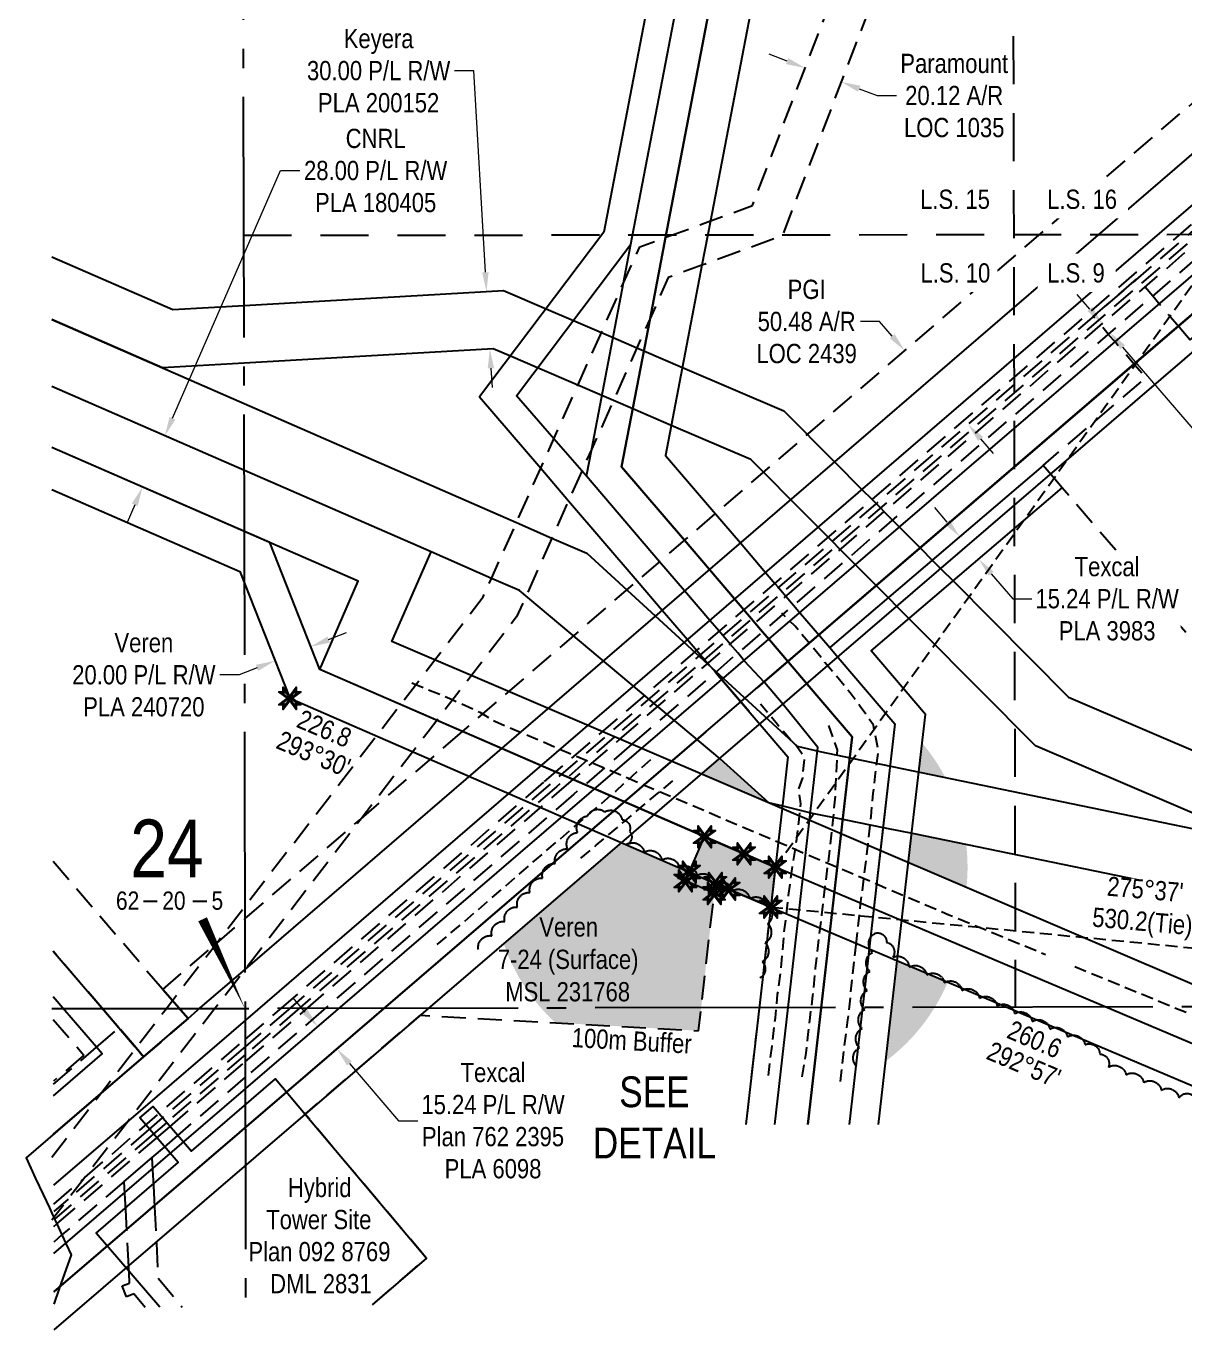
# Model space of a CAD drawing. Extents: x 508514 to 510883, y 6025384 to 6027561.
# Drawn here: x 508728 to 509330, y 6025384 to 6026062 of the extents above; entities that cross this region are included whole.
import ezdxf
from ezdxf.enums import TextEntityAlignment as Align

# ---------------------------------------------------------------- set-up
doc = ezdxf.new("R2010")
doc.units = 0
doc.header["$LTSCALE"] = 5
doc.header["$PDSIZE"] = 0.5
for name, pattern in [('0', [1, 1, 0]), ('foc-ACCESSROAD', [3.75, 2.5, -1.25]), ('foc-FLOWLINE', [3.75, 2.5, -1.25]), ('foc-LSD', [8, 5, -3]), ('foc-QUARTERLINE', [33, 25, -3, 2, -3]), ('foc-TIELINE', [1.875, 1.25, -0.625]), ('UG_PIPE', [1.875, 1.25, -0.625])]:
    doc.linetypes.add(name, pattern=pattern)
doc.layers.get('Defpoints').update_dxf_attribs({"color": 9})
for name, color, linetype in [('10', 1, 'Continuous'), ('9', 3, 'Continuous'), ('AS-PIPE-UG', 44, 'UG_PIPE'), ('C-RW', 13, 'Continuous'), ('C-WS', 13, 'foc-ACCESSROAD'), ('DETAIL-T', 7, 'Continuous'), ('F-AR', 190, 'foc-ACCESSROAD'), ('F-EZE', 190, 'foc-FLOWLINE'), ('F-RW', 190, 'Continuous'), ('F-WS', 190, 'foc-ACCESSROAD'), ('L-BD', 7, 'Continuous'), ('L-MON', 1, 'Continuous'), ('L-SECLBL', 7, 'Continuous'), ('L-SECQ', 8, 'foc-QUARTERLINE'), ('L-SECTION-LSD', 7, 'foc-LSD'), ('L-TIE', 7, 'foc-TIELINE'), ('P-BUFFER-H 30m', 51, 'Continuous'), ('P-BUFFER-T', 40, 'Continuous'), ('P-PROPOSED', 10, 'Continuous'), ('P-PROPOSED-H', 21, 'Continuous'), ('T-BUSH', 110, '0')]:
    doc.layers.add(name, color=color, linetype=linetype)
for name, color, linetype, lineweight in [('C-AR-T', 13, 'Continuous', 9), ('C-WS-T', 13, 'Continuous', 9), ('F-AR-T', 190, 'Continuous', 9), ('F-EZE-T', 190, 'Continuous', 9), ('F-RW-T', 190, 'Continuous', 9), ('F-WS-T', 190, 'Continuous', 9)]:
    doc.layers.add(name, color=color, linetype=linetype, lineweight=lineweight)
doc.styles.add('100L', font='ARIALN.TTF', dxfattribs={"height": 11})
doc.styles.add('80CG', font='ARIALN.TTF', dxfattribs={"height": 10})
doc.styles.add('80L', font='ARIALN.TTF', dxfattribs={"height": 10})
doc.styles.add('SIMPLEX', font='ARIALN.TTF')
doc.dimstyles.new('Compass 5 000', dxfattribs={"dimscale": 5, "dimtxt": 9, "dimasz": 2, "dimexe": 0.2, "dimexo": 0.0625, "dimgap": 0.5, "dimtad": 0, "dimtih": 1, "dimtoh": 1, "dimzin": 0, "dimdsep": 46, "dimtxsty": '80CG', "dimcen": 0.1, "dimse1": 1, "dimse2": 1, "dimclrd": 256, "dimclrt": 256, "dimaunit": 1, "dimadec": 4, "dimazin": 0, "dimtfac": 0.06, "dimtofl": 0, "dimtmove": 0, "dimatfit": 1, "dimfxl": 0.2, "dimtolj": 1, "dimtzin": 0, "dimlwd": -1, "dimarcsym": 0})

# ---------------------------------------------------------------- blocks, each defined once
blk = doc.blocks.new('L-SECLBL')
at = {"layer": '9', "color": 7}
for p, q in [((-5.08, -27.83), (-12.29, -27.83)), ((20.7, -27.83), (13.5, -27.83))]:
    blk.add_line(p, q, dxfattribs=at)
at = {"layer": '10', "color": 2, "style": 'SIMPLEX'}
blk.add_attdef('SEC', text='', height=30, dxfattribs=at).set_placement((0, 0), align=Align.MIDDLE)
at = {"layer": '10', "color": 5, "style": '80L'}
blk.add_attdef('TWP', text='', height=9.5, dxfattribs=at).set_placement((-14.43, -27.37), align=Align.MIDDLE_RIGHT)
blk.add_attdef('RGE', text='', height=9.5, dxfattribs=at).set_placement((3.62, -27.37), align=Align.MIDDLE_CENTER)
blk.add_attdef('MER', text='', height=9.5, dxfattribs=at).set_placement((23.17, -27.37), align=Align.MIDDLE_LEFT)
blk = doc.blocks.new('*D21')
at = {"layer": 'C-AR-T', "transparency": 16777216}
for p, q in [((508885.21, 6025743.09), (508894.51, 6025746.76)), ((508848, 6025728.44), (508838.69, 6025724.77)), ((508838.69, 6025724.77), (508828.69, 6025724.77))]:
    blk.add_line(p, q, dxfattribs=at)
for points in [[(508884.6, 6025744.64), (508885.82, 6025741.54), (508875.9, 6025739.43)], [(508847.39, 6025729.99), (508848.61, 6025726.89), (508857.3, 6025732.1)]]:
    blk.add_solid(points, dxfattribs=at)
at = {"layer": 'Defpoints', "color": 0, "transparency": 16777216}
for p in [(508869.84, 6025754.83), (508851.24, 6025747.5), (508875.9, 6025739.43)]:
    blk.add_point(p, dxfattribs=at)
at = {"layer": 'C-AR-T', "transparency": 16777216, "insert": (508789.15, 6025724.77), "char_height": 10, "attachment_point": 5, "style": '80CG'}
blk.add_mtext('\\A1;Veren\\P20.00 P/L R/W\\PPLA 240720', dxfattribs=at)
blk = doc.blocks.new('*D22')
at = {"layer": 'Defpoints', "color": 0, "transparency": 16777216}
for p in [(509147.64, 6026078.65), (509166.41, 6026071.46), (509151.66, 6026032.95)]:
    blk.add_point(p, dxfattribs=at)
at = {"layer": 'F-AR-T', "transparency": 16777216}
for p, q in [((509123.55, 6026043.71), (509114.21, 6026047.29)), ((509160.99, 6026029.37), (509170.33, 6026025.8)), ((509170.33, 6026025.8), (509180.33, 6026025.8))]:
    blk.add_line(p, q, dxfattribs=at)
for points in [[(509124.15, 6026045.27), (509122.95, 6026042.16), (509132.89, 6026040.14)], [(509161.59, 6026030.93), (509160.4, 6026027.82), (509151.66, 6026032.95)]]:
    blk.add_solid(points, dxfattribs=at)
at = {"layer": 'F-AR-T', "transparency": 16777216, "insert": (509210.38, 6026025.8), "char_height": 10, "attachment_point": 5, "style": '80CG'}
blk.add_mtext('\\A1;Paramount\\P20.12 A/R\\PLOC 1035', dxfattribs=at)
blk = doc.blocks.new('*D23')
at = {"layer": 'Defpoints', "color": 0, "transparency": 16777216}
for p in [(509410.02, 6026016.34), (508967.28, 6025643.31), (508971.25, 6025638.7)]:
    blk.add_point(p, dxfattribs=at)
at = {"layer": 'F-EZE-T', "transparency": 16777216}
for p, q in [((509399.53, 6026028.53), (509393, 6026036.11)), ((509416.54, 6026008.76), (509437.21, 6025984.74)), ((509437.21, 6025984.74), (509447.21, 6025984.74))]:
    blk.add_line(p, q, dxfattribs=at)
for points in [[(509400.79, 6026029.61), (509398.26, 6026027.44), (509406.05, 6026020.95)], [(509417.8, 6026009.85), (509415.28, 6026007.67), (509410.02, 6026016.34)]]:
    blk.add_solid(points, dxfattribs=at)
at = {"layer": 'F-EZE-T', "transparency": 16777216, "insert": (509500.07, 6025984.74), "char_height": 10, "attachment_point": 5, "style": '80CG'}
blk.add_mtext('\\A1;ATCO\\P6.10 Powerline R/W\\PEZE 2382', dxfattribs=at)
blk = doc.blocks.new('*D24')
at = {"layer": 'Defpoints', "color": 0, "transparency": 16777216}
for p in [(509291.4, 6025902.63), (508960.37, 6025625.75), (508964.34, 6025621.14)]:
    blk.add_point(p, dxfattribs=at)
at = {"layer": 'F-EZE-T', "transparency": 16777216}
for p, q in [((509280.9, 6025914.83), (509274.38, 6025922.41)), ((509297.92, 6025895.05), (509398.39, 6025778.32)), ((509398.39, 6025778.32), (509408.39, 6025778.32))]:
    blk.add_line(p, q, dxfattribs=at)
for points in [[(509282.16, 6025915.91), (509279.64, 6025913.74), (509287.42, 6025907.25)], [(509299.19, 6025896.14), (509296.66, 6025893.96), (509291.4, 6025902.63)]]:
    blk.add_solid(points, dxfattribs=at)
at = {"layer": 'F-EZE-T', "transparency": 16777216, "insert": (509461.25, 6025778.32), "char_height": 10, "attachment_point": 5, "style": '80CG', "bg_fill": 3, "box_fill_scale": 1.1, "bg_fill_color": 256, "bg_fill_true_color": 13158600, "bg_fill_transparency": 0}
blk.add_mtext('\\A1;ATCO\\P6.10 Powerline R/W\\PEZE 2527', dxfattribs=at)
blk = doc.blocks.new('*D26')
at = {"layer": 'Defpoints', "color": 0, "transparency": 16777216}
for p in [(508968.33, 6025618.19), (508978.25, 6025606.64), (508889.5, 6025530.43)]:
    blk.add_point(p, dxfattribs=at)
at = {"layer": 'F-RW-T', "transparency": 16777216}
for p, q in [((508873.07, 6025549.57), (508866.56, 6025557.16)), ((508896.02, 6025522.85), (508921.58, 6025493.08)), ((508921.58, 6025493.08), (508931.58, 6025493.08))]:
    blk.add_line(p, q, dxfattribs=at)
for points in [[(508874.34, 6025550.66), (508871.81, 6025548.48), (508879.59, 6025541.98)], [(508897.28, 6025523.93), (508894.75, 6025521.76), (508889.5, 6025530.43)]]:
    blk.add_solid(points, dxfattribs=at)
at = {"layer": 'F-RW-T', "transparency": 16777216, "insert": (508970.66, 6025493.08), "char_height": 10, "attachment_point": 5, "style": '80CG'}
blk.add_mtext('\\A1;Texcal\\P15.24 P/L R/W\\PPlan 762 2395\\PPLA 6098', dxfattribs=at)
blk = doc.blocks.new('*D27')
at = {"layer": 'Defpoints', "color": 0, "transparency": 16777216}
for p in [(508967.26, 6025923.98), (508861.77, 6025917.91), (508863.5, 6025887.99)]:
    blk.add_point(p, dxfattribs=at)
at = {"layer": 'F-RW-T', "transparency": 16777216}
for p, q in [((508960.66, 6026038.71), (508950.66, 6026038.71)), ((508966.68, 6025933.97), (508960.66, 6026038.71)), ((508969.55, 6025884.08), (508970.13, 6025874.1))]:
    blk.add_line(p, q, dxfattribs=at)
for points in [[(508968.35, 6025934.06), (508965.02, 6025933.87), (508967.26, 6025923.98)], [(508971.22, 6025884.18), (508967.89, 6025883.99), (508968.98, 6025894.06)]]:
    blk.add_solid(points, dxfattribs=at)
at = {"layer": 'F-RW-T', "transparency": 16777216, "insert": (508911.18, 6026038.71), "char_height": 10, "attachment_point": 5, "style": '80CG'}
blk.add_mtext('\\A1;Keyera\\P30.00 P/L R/W\\PPLA 200152', dxfattribs=at)
blk = doc.blocks.new('*D28')
at = {"layer": 'Defpoints', "color": 0, "transparency": 16777216}
for p in [(509428.41, 6026050.09), (509388.43, 6026042.23), (509401.56, 6026026.98)]:
    blk.add_point(p, dxfattribs=at)
at = {"layer": 'F-RW-T', "transparency": 16777216}
for p, q in [((509393.34, 6026090.85), (509383.34, 6026090.85)), ((509408.77, 6026072.92), (509393.34, 6026090.85)), ((509434.94, 6026042.52), (509441.46, 6026034.94))]:
    blk.add_line(p, q, dxfattribs=at)
for points in [[(509410.03, 6026074.01), (509407.5, 6026071.83), (509415.29, 6026065.34)], [(509436.2, 6026043.6), (509433.67, 6026041.43), (509428.41, 6026050.09)]]:
    blk.add_solid(points, dxfattribs=at)
at = {"layer": 'F-RW-T', "transparency": 16777216, "insert": (509337.43, 6026090.85), "char_height": 10, "attachment_point": 5, "style": '80CG'}
blk.add_mtext('\\A1;Telus\\P20.12 Cable R/W\\PDLO 3568', dxfattribs=at)
blk = doc.blocks.new('*D33')
at = {"layer": 'Defpoints', "color": 0, "transparency": 16777216}
for p in [(509250.37, 6025828.24), (509260.26, 6025816.66), (509223.12, 6025784.97)]:
    blk.add_point(p, dxfattribs=at)
at = {"layer": 'F-RW-T', "transparency": 16777216}
for p, q in [((509206.74, 6025804.17), (509200.25, 6025811.77)), ((509229.62, 6025777.36), (509240.77, 6025764.29)), ((509240.77, 6025764.29), (509250.77, 6025764.29))]:
    blk.add_line(p, q, dxfattribs=at)
for points in [[(509208.01, 6025805.25), (509205.48, 6025803.08), (509213.24, 6025796.56)], [(509230.88, 6025778.45), (509228.35, 6025776.28), (509223.12, 6025784.97)]]:
    blk.add_solid(points, dxfattribs=at)
at = {"layer": 'F-RW-T', "transparency": 16777216, "insert": (509289.86, 6025764.29), "char_height": 10, "attachment_point": 5, "style": '80CG', "bg_fill": 3, "box_fill_scale": 1.1, "bg_fill_color": 256, "bg_fill_true_color": 13158600, "bg_fill_transparency": 0}
blk.add_mtext('\\A1;Texcal\\P15.24 P/L R/W\\PPLA 3983', dxfattribs=at)
blk = doc.blocks.new('*D34')
at = {"layer": 'Defpoints', "color": 0, "transparency": 16777216}
for p in [(509285.11, 6025979.66), (509318.03, 6025941.42), (509217.58, 6025854.97)]:
    blk.add_point(p, dxfattribs=at)
at = {"layer": 'F-WS-T', "transparency": 16777216}
for p, q in [((509171.62, 6025908.37), (509161.62, 6025908.37)), ((509178.14, 6025900.79), (509171.62, 6025908.37)), ((509224.1, 6025847.39), (509230.62, 6025839.81))]:
    blk.add_line(p, q, dxfattribs=at)
for points in [[(509179.4, 6025901.87), (509176.88, 6025899.7), (509184.66, 6025893.21)], [(509225.36, 6025848.47), (509222.84, 6025846.3), (509217.58, 6025854.97)]]:
    blk.add_solid(points, dxfattribs=at)
at = {"layer": 'F-WS-T', "transparency": 16777216, "insert": (509133.67, 6025908.37), "char_height": 10, "attachment_point": 5, "style": '80CG'}
blk.add_mtext('\\A1;PGI\\P50.48 A/R\\PLOC 2439', dxfattribs=at)
blk = doc.blocks.new('TEMP')
h = blk.add_hatch(color=255)
h.dxf.hatch_style = 1
h.paths.add_polyline_path([(0, 0.25), (-0.67, 1.15), (-0.67, 0.67), (-1.15, 0.67), (-0.25, 0), (-1.15, -0.67), (-0.67, -0.67), (-0.67, -1.15), (0, -0.25), (0.67, -1.15), (0.67, -0.67), (1.15, -0.67), (0.25, 0), (1.15, 0.67), (0.67, 0.67), (0.67, 1.15)])
h.paths.add_polyline_path([(0.57, 0.85), (0.57, 0.57), (0.85, 0.57), (0.08, 0), (0.85, -0.57), (0.57, -0.57), (0.57, -0.85), (0, -0.08), (-0.57, -0.85), (-0.57, -0.57), (-0.85, -0.57), (-0.08, 0), (-0.85, 0.57), (-0.57, 0.57), (-0.57, 0.85), (0, 0.08)], flags=16)
h = blk.add_hatch(color=1)
h.dxf.hatch_style = 1
h.paths.add_polyline_path([(0, 0.08), (-0.57, 0.85), (-0.57, 0.57), (-0.85, 0.57), (-0.08, 0), (-0.85, -0.57), (-0.57, -0.57), (-0.57, -0.85), (0, -0.08), (0.57, -0.85), (0.57, -0.57), (0.85, -0.57), (0.08, 0), (0.85, 0.57), (0.57, 0.57), (0.57, 0.85)])
at = {"color": 1}
for p, q in [((-0.08, 0), (0.08, 0)), ((0, 0.08), (0, -0.08))]:
    blk.add_line(p, q, dxfattribs=at)
at = {"color": 255, "flags": 128}
blk.add_lwpolyline([(-0.25, 0), (-1.15, 0.67), (-0.67, 0.67), (-0.67, 1.15), (0, 0.25), (0.67, 1.15), (0.67, 0.67), (1.15, 0.67), (0.25, 0), (1.15, -0.67), (0.67, -0.67), (0.67, -1.15), (0, -0.25), (-0.67, -1.15), (-0.67, -0.67), (-1.15, -0.67)], close=True, dxfattribs=at)
at = {"color": 1, "flags": 128}
blk.add_lwpolyline([(-0.08, 0), (-0.85, 0.57), (-0.57, 0.57), (-0.57, 0.85), (0, 0.08), (0.57, 0.85), (0.57, 0.57), (0.85, 0.57), (0.08, 0), (0.85, -0.57), (0.57, -0.57), (0.57, -0.85), (0, -0.08), (-0.57, -0.85), (-0.57, -0.57), (-0.85, -0.57)], close=True, dxfattribs=at)

msp = doc.modelspace()

# ---------------------------------------------------------------- hatches: boundary and pattern name
at = {"layer": 'P-BUFFER-H 30m'}
h = msp.add_hatch(color=256, dxfattribs=at)
h.dxf.hatch_style = 1
edge = h.paths.add_edge_path()
edge.add_arc((509117.364, 6025624.833), 99.947, 27.792478, 40.212185)
edge.add_line((509193.689, 6025689.36), (509191.967, 6025674.286))
edge.add_line((509191.967, 6025674.286), (509205.781, 6025671.435))
h = msp.add_hatch(color=256, dxfattribs=at)
h.dxf.hatch_style = 1
h.paths.add_polyline_path([(509086.643, 6025679.966), (509078.901, 6025673.317), (509114.06, 6025658.264), (509088.323, 6025681.408)])
h = msp.add_hatch(color=256, dxfattribs=at)
h.dxf.hatch_style = 1
edge = h.paths.add_edge_path()
edge.add_line((509216.618, 6025636.578), (509188.323, 6025642.394))
edge.add_line((509188.323, 6025642.394), (509186.589, 6025627.212))
edge.add_line((509186.589, 6025627.212), (509216.754, 6025614.297))
edge.add_arc((509117.364, 6025624.833), 99.947, 353.9489, 366.748475)
h = msp.add_hatch(color=256, dxfattribs=at)
h.dxf.hatch_style = 1
edge = h.paths.add_edge_path()
edge.add_arc((509070.643, 6025617.697), 99.947, 199.036895, 227.503024)
edge.add_line((509003.124, 6025544.005), (509077.476, 6025539.851))
edge.add_line((509077.476, 6025539.851), (509085.634, 6025611.256))
edge.add_line((509085.634, 6025611.256), (509070.643, 6025617.697))
edge.add_line((509070.643, 6025617.697), (509072.644, 6025622.299))
edge.add_line((509072.644, 6025622.299), (509037.357, 6025637.644))
edge.add_line((509037.357, 6025637.644), (508976.163, 6025585.097))
h = msp.add_hatch(color=256, dxfattribs=at)
h.dxf.hatch_style = 1
edge = h.paths.add_edge_path()
edge.add_line((509174.8, 6025524.036), (509180.769, 6025576.274))
edge.add_line((509180.769, 6025576.274), (509207.035, 6025565.151))
edge.add_arc((509114.997, 6025604.117), 99.947, 306.75144, 337.053543, ccw=False)
at = {"layer": 'P-PROPOSED-H'}
h = msp.add_hatch(color=256, dxfattribs=at)
h.dxf.hatch_style = 1
h.paths.add_polyline_path([(509117.364, 6025624.833), (509114.997, 6025604.117), (509093.346, 6025613.296), (509086.221, 6025616.395), (509085.634, 6025611.256), (509070.643, 6025617.697), (509080.613, 6025640.623)])

# ---------------------------------------------------------------- linework, layer by layer
at = {"layer": 'AS-PIPE-UG', "flags": 128}
for points in [[(509159.398, 6025584.628), (509160.273, 6025592.091), (509161.753, 6025605.613), (509164.476, 6025627.006), (509165.903, 6025639.973), (509167.139, 6025651.191), (509168.314, 6025663.095), (509169.527, 6025673.659), (509170.178, 6025679.052), (509171.068, 6025685.333), (509168.362, 6025698.566), (509161.553, 6025708.39), (509156.289, 6025715.399), (509143.185, 6025731.272), (509137.867, 6025737.791), (509133.436, 6025743.195), (509127.671, 6025750.067), (509120.732, 6025756.838)], [(508928.52, 6025720.717), (508930.609, 6025719.757), (508939.356, 6025716.126), (508949.445, 6025711.988), (508963.731, 6025705.395), (508971.554, 6025700.658), (508996.321, 6025690.111), (509207.574, 6025600.15), (509257.83, 6025579.485)], [(509113.789, 6025516.644), (509115.715, 6025531.86), (509117.459, 6025546.575), (509118.611, 6025558.821), (509120.394, 6025571.964), (509122.07, 6025591.257), (509124.286, 6025610.081), (509126.612, 6025626.853), (509128.55, 6025639.38), (509129.668, 6025648.037), (509130.594, 6025657.719), (509129.619, 6025665.424), (509131.618, 6025671.241), (509132.589, 6025681.781), (509128.163, 6025688.042), (509124.176, 6025692.296), (509119.131, 6025698.313), (509109.626, 6025709.607)], [(509131.401, 6025515.874), (509133.35, 6025528.158), (509134.504, 6025538.058), (509135.523, 6025546.723), (509136.944, 6025558.081), (509138.295, 6025572.22), (509139.213, 6025579.282), (509140.286, 6025589.041), (509141.518, 6025599.849), (509143.131, 6025613.455), (509144.003, 6025619.76), (509146.06, 6025635.846), (509146.864, 6025644.263), (509147.821, 6025652.715), (509148.595, 6025661.784), (509149.514, 6025680.582), (509149.699, 6025685.822), (509145.025, 6025698.733)], [(508941.698, 6025584.585), (508969.319, 6025608.345), (508993.228, 6025628.961), (509013.899, 6025646.733), (509034.432, 6025664.408), (509054.074, 6025682.172)], [(509016.381, 6025629.512), (509024.305, 6025636.274), (509038.972, 6025648.611), (509047.644, 6025656.043), (509065.985, 6025671.305)], [(509151.224, 6025513.489), (509153.202, 6025530.604), (509155.158, 6025545.581), (509159.398, 6025584.628)], [(509273.098, 6025573.206), (509332.531, 6025548.767)]]:
    msp.add_lwpolyline(points, dxfattribs=at)
at = {"layer": 'C-RW', "flags": 128}
for points in [[(509094.463, 6025634.608), (508880.546, 6025727.635), (508854.608, 6025793.493), (508741.367, 6025842.865)], [(508741.367, 6025821.059), (508839.039, 6025778.474), (508864.982, 6025712.606), (509093.346, 6025613.296), (509355.264, 6025502.378), (509420.689, 6025528.56), (509702.715, 6025407.747), (509739.465, 6025422.454), (509741.457, 6025421.601)], [(509741.189, 6025443.462), (509739.725, 6025444.089), (509702.975, 6025429.382), (509420.949, 6025550.195), (509355.48, 6025523.995), (509112.443, 6025626.917)]]:
    msp.add_lwpolyline(points, dxfattribs=at)
at = {"layer": 'C-WS', "flags": 128}
msp.add_lwpolyline([(508907.914, 6025397.465), (508936.011, 6025421.611), (508872.972, 6025496.488), (508932.879, 6025547.93), (509077.476, 6025539.851), (509086.221, 6025616.395), (509093.346, 6025613.296), (509114.997, 6025604.117), (509107.463, 6025538.176), (509102.09, 6025491.146)], dxfattribs=at)
at = {"layer": 'F-AR', "flags": 128}
for points in [[(509465.144, 6026409.523), (509429.414, 6026386.177), (509383.084, 6026355.907), (509369.425, 6026346.989), (509271.404, 6026345.616), (509120.988, 6025952.876), (509079.267, 6025937.644), (509061.76, 6025931.254), (509052.272, 6025909.996), (509021.969, 6025842.249), (509016.829, 6025830.752), (509009.905, 6025815.265), (509001.232, 6025795.866), (508988.282, 6025766.9), (508982.935, 6025754.941), (508959.45, 6025724.458), (508936.908, 6025695.201), (508902.083, 6025650.002), (508841.927, 6025571.897), (508825.533, 6025550.648), (508781.09, 6025492.964), (508758.422, 6025463.543), (508749.834, 6025452.398), (508742.378, 6025442.719), (508741.367, 6025441.407)], [(508741.367, 6025474.139), (508766.836, 6025507.229), (508785.089, 6025530.922), (508800.224, 6025550.577), (508804.062, 6025555.564), (508827.047, 6025585.414), (508841.863, 6025604.658), (508917.859, 6025703.358), (508940.389, 6025732.619), (508965.564, 6025765.317), (508969.862, 6025774.929), (508982.819, 6025803.91), (508995.44, 6025832.14), (509002.288, 6025847.46), (509038.514, 6025928.495), (509046.886, 6025947.216), (509060.355, 6025952.123), (509083.68, 6025960.648), (509105.494, 6025968.611), (509253.692, 6026355.551), (509257.508, 6026365.521), (509363.345, 6026366.999), (509392.536, 6026386.076), (509428.404, 6026409.523)]]:
    msp.add_lwpolyline(points, dxfattribs=at)
at = {"layer": 'F-AR'}
for points in [[(508742.149, 6025512.019), (508764.554, 6025531.259), (508776.21, 6025541.267), (508785.089, 6025530.922), (508789.032, 6025526.332), (508812.107, 6025546.193), (508808.325, 6025550.6), (508804.062, 6025555.564), (508799.093, 6025561.353), (508827.047, 6025585.414), (508841.875, 6025598.178), (508902.074, 6025649.988), (508948.724, 6025690.14), (509394.276, 6026073.612), (509418.514, 6026093.752), (509445.197, 6026114.301), (509472.624, 6026133.846), (509529.557, 6026169.817), (509641.786, 6026234.705), (509671.893, 6026252.111), (509730.857, 6026286.202)], [(509731.564, 6026228.499), (509672.015, 6026194.167), (509641.909, 6026176.809), (509554.226, 6026125.819), (509527.172, 6026109.385), (509500.743, 6026091.965), (509474.976, 6026073.581), (509426.479, 6026034.757), (509000.367, 6025668.027), (508864.103, 6025550.752), (508842.004, 6025531.733), (508798.748, 6025494.498), (508791.819, 6025488.535), (508749.83, 6025452.392), (508742.277, 6025445.891)]]:
    msp.add_lwpolyline(points, dxfattribs=at)
at = {"layer": 'F-EZE'}
for points in [[(508742.292, 6025438.055), (508743.906, 6025439.439), (508795.698, 6025484.019), (508802.627, 6025489.984), (508842.02, 6025523.892), (508873.255, 6025550.777), (509006.451, 6025665.417), (509036.642, 6025691.402), (509432.701, 6026032.297), (509456.935, 6026052.297), (509482.369, 6026071.732), (509508.513, 6026090.2), (509562.784, 6026124.136), (509641.923, 6026170.053), (509672.029, 6026187.522), (509731.643, 6026222.109)], [(509731.728, 6026215.116), (509672.044, 6026180.486), (509641.938, 6026163.017), (509565.828, 6026118.856), (509538.569, 6026102.514), (509511.941, 6026085.161), (509485.981, 6026066.823), (509436.402, 6026027.446), (509042.881, 6025688.731), (509012.69, 6025662.746), (508882.626, 6025550.801), (508842.035, 6025515.865), (508806.598, 6025485.362), (508799.672, 6025479.4), (508793.307, 6025473.92), (508778.943, 6025461.556), (508746.581, 6025433.703), (508742.308, 6025430.024)], [(508742.27, 6025449.64), (508758.422, 6025463.543), (508841.997, 6025535.481), (508859.726, 6025550.741), (508997.449, 6025669.274), (509427.357, 6026039.293), (509451.007, 6026058.824), (509476.22, 6026078.131)], [(509479.832, 6026073.238), (509454.794, 6026054.066), (509430.958, 6026034.383), (509033.864, 6025692.594), (509003.674, 6025666.608), (508869.077, 6025550.765), (508842.012, 6025527.471), (508800.856, 6025492.045), (508793.927, 6025486.08), (508742.713, 6025441.998), (508742.285, 6025441.629)], [(508789.799, 6025396.017), (508783.914, 6025403.124), (508780.103, 6025401.636), (508777.922, 6025407.224), (508781.733, 6025408.711), (508781.449, 6025414.103), (508781.293, 6025417.058), (508780.299, 6025435.953), (508779.721, 6025446.943), (508779.289, 6025455.155), (508778.944, 6025461.55), (508793.309, 6025473.915), (508793.656, 6025467.495), (508794.088, 6025459.283), (508794.666, 6025448.294), (508795.66, 6025429.398), (508796.613, 6025411.3), (508809.073, 6025396.253)]]:
    msp.add_lwpolyline(points, dxfattribs=at)
at = {"layer": 'F-RW', "flags": 128}
for points in [[(509115.566, 6026409.523), (509110.918, 6026385.307), (509105.131, 6026355.149), (509028.303, 6025954.801), (508963.69, 6025869.182), (508995.44, 6025832.14), (509009.905, 6025815.265), (509045.648, 6025773.566), (509058.653, 6025758.395), (509071.744, 6025743.123), (509076.625, 6025737.426), (509078.484, 6025735.259), (509080.583, 6025732.809), (509082.347, 6025730.752), (509086.315, 6025726.124), (509087.672, 6025724.494)], [(509117.171, 6025491.146), (509135.753, 6025653.774), (509139.556, 6025687.067), (509121.469, 6025709.291), (509111.841, 6025720.753), (509101.431, 6025731.918), (509097.85, 6025736.143), (509093.887, 6025740.767), (509092.124, 6025742.815), (509090.029, 6025745.261), (509088.175, 6025747.439), (509083.318, 6025753.091), (509070.254, 6025768.379), (509057.245, 6025783.583), (509019.233, 6025827.989), (509016.829, 6025830.752), (509002.288, 6025847.46), (508982.867, 6025869.777), (509042.366, 6025948.577), (509120.368, 6026355.19), (509126.17, 6026385.347), (509130.808, 6026409.523)], [(509117.171, 6025491.146), (509135.753, 6025653.774), (509139.556, 6025687.067), (509121.469, 6025709.291), (509111.841, 6025720.753), (509101.431, 6025731.918), (509097.85, 6025736.143), (509093.887, 6025740.767), (509092.124, 6025742.815), (509090.029, 6025745.261), (509088.175, 6025747.439), (509083.318, 6025753.091), (509070.254, 6025768.379), (509057.245, 6025783.583), (509019.233, 6025827.989), (509021.969, 6025842.249), (509038.514, 6025928.495), (509042.366, 6025948.577), (509120.368, 6026355.19), (509126.17, 6026385.347), (509130.808, 6026409.523)], [(509148.106, 6026409.523), (509143.478, 6026385.395), (509137.658, 6026355.237), (509060.355, 6025952.123), (509052.272, 6025909.996), (509037.5, 6025832.924), (509070.146, 6025794.696), (509083.147, 6025779.477), (509096.232, 6025764.2), (509101.041, 6025758.507), (509102.897, 6025756.324), (509104.99, 6025753.883), (509106.751, 6025751.83), (509110.71, 6025747.196), (509114.303, 6025742.939), (509124.209, 6025731.34), (509133.889, 6025719.891), (509157.271, 6025692.515), (509152.625, 6025651.846), (509134.263, 6025491.146)], [(509080.929, 6025714.875), (509399.542, 6025988.467), (509451.147, 6026031.599), (509456.739, 6026036.193), (509462.371, 6026040.737), (509473.751, 6026049.681), (509479.499, 6026054.08), (509485.284, 6026058.428), (509491.106, 6026062.727), (509496.964, 6026066.976), (509502.859, 6026071.174), (509508.79, 6026075.321), (509514.757, 6026079.417), (509520.758, 6026083.462), (509526.794, 6026087.454), (509532.864, 6026091.396), (509538.967, 6026095.284), (509545.104, 6026099.12), (509551.274, 6026102.903), (509557.476, 6026106.633), (509563.71, 6026110.31), (509641.953, 6026155.714), (509672.06, 6026173.003), (509731.821, 6026207.577)], [(509544.713, 6026063.082), (509538.797, 6026059.184), (509532.914, 6026055.235), (509527.066, 6026051.234), (509521.254, 6026047.183), (509515.477, 6026043.082), (509509.735, 6026038.929), (509504.031, 6026034.727), (509498.363, 6026030.474), (509492.733, 6026026.174), (509487.14, 6026021.824), (509481.586, 6026017.425), (509476.07, 6026012.978), (509470.593, 6026008.483), (509419.848, 6025966.087), (509086.643, 6025679.966), (508872.972, 6025496.488), (508742.396, 6025384.363)], [(509516.664, 6026062.254), (509512.628, 6026059.428), (509510.887, 6026058.203), (509506.744, 6026055.25), (509505.143, 6026054.104), (509500.898, 6026051.022), (509499.436, 6026049.956), (509495.089, 6026046.744), (509493.763, 6026045.759), (509489.317, 6026042.414), (509488.127, 6026041.514), (509483.583, 6026038.035), (509482.527, 6026037.222), (509477.888, 6026033.605), (509476.964, 6026032.881), (509472.231, 6026029.126), (509471.438, 6026028.494), (509466.613, 6026024.597), (509465.95, 6026024.059), (509461.036, 6026020.021), (509460.5, 6026019.578), (509407.841, 6025975.527), (509107.964, 6025718.024)], [(509081.25, 6025695.085), (509318.693, 6025898.976), (509455.088, 6026015.05)], [(509103.812, 6025705.713), (509087.672, 6025724.494), (509109.55, 6025699.018), (509123.925, 6025682.249), (509120.865, 6025655.475), (509102.09, 6025491.146)], [(508742.319, 6025424.113), (508853.293, 6025519.406), (509080.929, 6025714.875)], [(509081.25, 6025695.085), (508863.211, 6025507.856), (508742.358, 6025404.081)], [(508742.358, 6025404.081), (508863.211, 6025507.856), (509081.25, 6025695.085)], [(508797.385, 6025396.11), (508764.275, 6025434.667), (508807.01, 6025471.365), (508787.141, 6025494.502), (508794.068, 6025500.45), (508813.937, 6025477.313), (508857.569, 6025514.783), (508872.972, 6025496.488)], [(508872.972, 6025496.488), (508936.011, 6025421.611), (508907.893, 6025397.465)]]:
    msp.add_lwpolyline(points, dxfattribs=at)
at = {"layer": 'F-RW'}
for points in [[(509134.263, 6025491.146), (509157.271, 6025692.515), (509133.889, 6025719.891), (509124.209, 6025731.34), (509114.303, 6025742.939), (509110.71, 6025747.196), (509106.751, 6025751.83), (509104.99, 6025753.883), (509102.89, 6025756.347), (509101.041, 6025758.507), (509096.231, 6025764.201), (509083.147, 6025779.477), (509070.132, 6025794.719), (509037.5, 6025832.924), (509052.274, 6025909.992), (509060.355, 6025952.121), (509137.658, 6026355.237), (509143.478, 6026385.395), (509148.106, 6026409.523)], [(509169.803, 6026409.523), (509165.185, 6026385.453), (509159.398, 6026355.295), (509083.68, 6025960.647), (509079.267, 6025937.643), (509060.312, 6025838.856), (509086.239, 6025808.498), (509099.214, 6025793.306), (509112.276, 6025778.009), (509117.148, 6025772.305), (509118.999, 6025770.138), (509121.096, 6025767.682), (509122.859, 6025765.621), (509126.817, 6025760.986), (509130.449, 6025756.734), (509140.336, 6025745.158), (509145.674, 6025738.91), (509150.067, 6025733.766), (509179.502, 6025699.3), (509173.804, 6025649.426), (509155.719, 6025491.146)], [(508742.199, 6025486.028), (508766.835, 6025507.231), (508789.03, 6025526.335), (508812.104, 6025546.197), (508817.246, 6025550.625), (508841.927, 6025571.897), (508969.176, 6025681.383), (509407.131, 6026058.32), (509431.059, 6026078.204), (509457.216, 6026098.346), (509484.104, 6026117.502), (509511.684, 6026135.644), (509539.921, 6026152.748), (509626.69, 6026203.207), (509641.834, 6026211.947), (509671.941, 6026229.322), (509731.135, 6026263.483)], [(509731.418, 6026240.422), (509671.99, 6026206.126), (509641.884, 6026188.751), (509636.744, 6026185.785), (509550.019, 6026135.353), (509522.421, 6026118.635), (509495.463, 6026100.902), (509469.183, 6026082.179), (509443.617, 6026062.492), (509420.365, 6026043.168), (508989.767, 6025672.566), (508848.178, 6025550.71), (508841.978, 6025545.375), (508781.09, 6025492.964), (508742.251, 6025459.532)], [(508741.367, 6025941.994), (508804.287, 6025914.604), (508841.258, 6025916.732), (508976.086, 6025924.491), (508998.25, 6025914.978), (509012.407, 6025908.9), (509026.962, 6025902.653), (509033.055, 6025900.037), (509045.44, 6025894.722), (509049.048, 6025893.173), (509069.084, 6025884.572), (509121.849, 6025861.925), (509148.183, 6025835.455), (509162.407, 6025821.158), (509167.716, 6025815.822), (509169.73, 6025813.797), (509172.016, 6025811.5), (509173.936, 6025809.571), (509178.246, 6025805.239), (509182.282, 6025801.182), (509193.048, 6025790.361), (509198.982, 6025784.397), (509203.644, 6025779.711), (509209.758, 6025773.565), (509269.833, 6025713.186), (509382.736, 6025664.907)], [(508741.367, 6025909.398), (508798.866, 6025884.275), (508841.357, 6025865.711), (508982.819, 6025803.91), (509001.232, 6025795.866), (509019.394, 6025787.933), (509088.38, 6025724.777)], [(509740.753, 6025478.968), (509673.464, 6025507.818), (509658.487, 6025514.239), (509643.294, 6025520.753), (509568.74, 6025552.667), (509370.937, 6025637.351), (509252.696, 6025687.922), (509104.691, 6025836.677), (509063.303, 6025854.442), (509043.272, 6025863.039), (509033.202, 6025867.362), (509027.275, 6025869.907), (509014.73, 6025875.291), (508993.811, 6025884.271), (508979.661, 6025890.345), (508970.757, 6025894.167), (508841.316, 6025886.718), (508798.866, 6025884.275), (508741.367, 6025909.398)], [(509088.38, 6025724.777), (509128.818, 6025687.756), (509140.444, 6025684.879), (509157.204, 6025681.45), (509178.14, 6025677.14), (509193.128, 6025674.046), (509370.937, 6025637.351), (509568.74, 6025552.667), (509643.294, 6025520.753), (509643.368, 6025485.943), (509488.144, 6025552.443), (509360.941, 6025606.896), (509189.626, 6025642.129), (509174.542, 6025645.194), (509153.304, 6025649.43), (509136.678, 6025652.751), (509122.114, 6025656.299), (509114.062, 6025658.262), (509088.675, 6025681.112), (508984.444, 6025768.573), (508969.862, 6025774.928), (508938.42, 6025788.633), (508841.425, 6025830.91), (508741.367, 6025874.567)], [(509741.182, 6025444.01), (509360.941, 6025606.896), (509341.273, 6025560.985), (508918.129, 6025742.15), (508938.42, 6025788.633), (508841.425, 6025830.91), (508741.367, 6025874.567)], [(509673.677, 6025406.853), (509673.603, 6025441.964), (509375.114, 6025569.83), (509355.48, 6025523.995), (509112.443, 6025626.917), (508880.546, 6025727.635), (508900.531, 6025773.471), (508741.367, 6025842.865)], [(509171.042, 6025491.146), (509188.929, 6025647.698), (509195.381, 6025704.167), (509167.157, 6025737.214), (509266.556, 6025822.031), (509260.823, 6025828.748), (509256.667, 6025833.619), (509145.674, 6025738.91), (509150.067, 6025733.766), (509179.502, 6025699.3), (509155.719, 6025491.146)], [(508742.015, 6025581.111), (508768.298, 6025550.488), (508776.21, 6025541.268), (508785.089, 6025530.923), (508789.031, 6025526.336), (508766.835, 6025507.231), (508727.921, 6025473.738), (508732.873, 6025463.107), (508736.748, 6025454.795), (508740.044, 6025447.724), (508741.293, 6025445.045), (508742.378, 6025442.718), (508742.713, 6025441.998), (508743.905, 6025439.441), (508746.581, 6025433.703), (508748.792, 6025428.961), (508751.357, 6025423.458), (508745.205, 6025405.811), (508742.371, 6025397.679)], [(508742.161, 6025506.069), (508767.475, 6025527.859), (508764.554, 6025531.259), (508748.087, 6025550.431), (508742.061, 6025557.445)]]:
    msp.add_lwpolyline(points, dxfattribs=at)
at = {"layer": 'F-RW-T'}
for p, q in [((508804.039, 6025858.127), (508860.191, 6025986.819)), ((508860.191, 6025986.819), (508870.186, 6025986.819)), ((508784.429, 6025813.187), (508780.432, 6025804.027))]:
    msp.add_line(p, q, dxfattribs=at)
for points in [[(508802.512, 6025858.793), (508805.566, 6025857.46), (508800.042, 6025848.966)], [(508782.902, 6025813.853), (508785.956, 6025812.521), (508788.426, 6025822.348)]]:
    msp.add_solid(points, dxfattribs=at)
at = {"layer": 'F-WS', "flags": 128}
msp.add_lwpolyline([(509327.368, 6025905.549), (509333.098, 6025898.837), (509349.311, 6025912.67), (509353.271, 6025908.03), (509428.37, 6025820.035), (509335.725, 6025740.984), (509266.556, 6025822.031), (509260.823, 6025828.748), (509256.667, 6025833.619), (509309.937, 6025879.074), (509304.256, 6025885.728), (509294.374, 6025897.308), (509290.488, 6025901.86), (509286.532, 6025906.497), (509284.768, 6025908.564), (509282.669, 6025911.017), (509305.745, 6025930.881), (509307.844, 6025928.426), (509309.611, 6025926.358), (509313.564, 6025921.723), (509317.485, 6025917.129), (509327.368, 6025905.549)], close=True, dxfattribs=at)
at = {"layer": 'F-WS'}
for points in [[(508741.924, 6025627.967), (508799.093, 6025561.353), (508804.062, 6025555.564), (508808.325, 6025550.6), (508812.105, 6025546.199), (508789.031, 6025526.336), (508785.089, 6025530.923), (508776.21, 6025541.268), (508768.298, 6025550.488), (508742.015, 6025581.111)], [(508742.084, 6025545.732), (508758.015, 6025527.188), (508742.146, 6025513.558)]]:
    msp.add_lwpolyline(points, dxfattribs=at)
at = {"layer": 'L-SECLBL', "flags": 128}
msp.add_lwpolyline([(508841.742, 6025551.287, 0, 4.997, 0), (508819.674, 6025597.743, 0, 0, 0)], format="xyseb", dxfattribs=at)
at = {"layer": 'L-SECQ'}
for p, q in [((508840.193, 6026355.098), (508841.742, 6025551.287)), ((509643.668, 6025552.93), (508841.742, 6025551.287)), ((508841.742, 6025551.287), (508741.367, 6025551.183)), ((508841.742, 6025551.287), (508842.04, 6025396.657))]:
    msp.add_line(p, q, dxfattribs=at)
at = {"layer": 'L-SECTION-LSD', "flags": 128}
for points in [[(509242.287, 6025551.703), (509240.667, 6026355.514)], [(508840.967, 6025953.192), (509641.987, 6025954.025)]]:
    msp.add_lwpolyline(points, dxfattribs=at)
at = {"layer": 'L-TIE'}
msp.add_line((509114.999, 6025604.127), (509643.668, 6025552.93), dxfattribs=at)
at = {"layer": 'P-PROPOSED', "flags": 128}
msp.add_lwpolyline([(509117.364, 6025624.833), (509114.997, 6025604.117), (509093.346, 6025613.296), (509086.221, 6025616.395), (509085.634, 6025611.256), (509070.643, 6025617.697), (509080.613, 6025640.623), (509117.364, 6025624.833)], dxfattribs=at)
at = {"layer": 'T-BUSH', "flags": 128}
for points in [[(508963.025, 6025582.04, -0.5205671), (508970.017, 6025589.175, -0.5205671), (508976.726, 6025596.571, -0.5205671), (508983.293, 6025604.098, -0.5205671), (508989.86, 6025611.625, -0.5205671), (508996.427, 6025619.153, -0.5205671), (509002.994, 6025626.68, -0.5205671), (509009.404, 6025634.322, -0.5205671), (509014.624, 6025642.839, -0.5205671), (509019.844, 6025651.357, -0.5205671), (509028.716, 6025653.56, -0.5205671), (509037.721, 6025649.494, -0.5205671), (509041.613, 6025643.448, -0.5205671), (509040.104, 6025636.607, -0.5205671), (509049.25, 6025632.59, -0.5205671), (509058.396, 6025628.572, -0.5205671), (509067.542, 6025624.555, -0.5205671), (509076.688, 6025620.537, -0.5205671), (509085.833, 6025616.519, -0.5205671), (509094.979, 6025612.502, -0.5205671), (509104.125, 6025608.484, -0.5205671), (509113.271, 6025604.467, -0.5205671), (509113.403, 6025595.457, -0.5205671), (509111.958, 6025585.573, -0.5205671), (509110.512, 6025575.688, -0.5205671), (509109.259, 6025567.118, -0.5205671)], [(509159.793, 6025521.177, -0.5205671), (509161.144, 6025531.074, -0.5205671), (509162.495, 6025540.972, -0.5205671), (509163.846, 6025550.869, -0.5205671), (509165.196, 6025560.767, -0.5205671), (509166.547, 6025570.664, -0.5205671), (509167.898, 6025580.562, -0.5205671), (509169.248, 6025590.46, -0.5205671), (509175.21, 6025585.828, -0.5205671), (509178.471, 6025578.073, -0.5205671), (509186.949, 6025572.866, -0.5205671), (509196.091, 6025568.84, -0.5205671), (509205.234, 6025564.815, -0.5205671), (509214.376, 6025560.789, -0.5205671), (509223.518, 6025556.764, -0.5205671), (509232.66, 6025552.738, -0.5205671), (509241.803, 6025548.712, -0.5205671), (509250.945, 6025544.687, -0.5205671), (509260.087, 6025540.661, -0.5205671), (509269.23, 6025536.636, -0.5205671), (509278.372, 6025532.61, -0.5205671), (509286.053, 6025527.706, -0.5205671), (509290.551, 6025520.905, -0.5205671), (509299.711, 6025516.92, -0.5205671), (509308.871, 6025512.934, -0.5205671), (509318.031, 6025508.949, -0.5205671), (509327.191, 6025504.963, -0.5205671), (509335.263, 6025505.354, -0.5205671), (509343.276, 6025505.41, -0.5205671), (509352.293, 6025501.111, -0.5205671), (509361.31, 6025496.811, -0.5205671), (509368.654, 6025497.824, -0.5205671), (509373.582, 6025506.513, -0.5205671), (509382.979, 6025505.452, -0.5205671), (509392.779, 6025503.513, -0.5205671), (509402.174, 6025500.221, -0.4281687), (509410.758, 6025498.172, -0.4281687)]]:
    msp.add_lwpolyline(points, format="xyb", dxfattribs=at)

# ---------------------------------------------------------------- block references
at = {"layer": 'L-MON'}
for p, xscale, yscale, zscale in [((508864.982, 6025712.606), 4.997330000000002, 4.997330000000002, 4.997330000000002), ((509085.634, 6025611.256), 5.000000000000001, 5.000000000000001, 5.000000000000001), ((509114.999, 6025604.127), 4.997330000000002, 4.997330000000002, 4.997330000000002)]:
    msp.add_blockref('TEMP', p, dxfattribs=dict(at, xscale=xscale, yscale=yscale, zscale=zscale))
at = {"layer": 'L-SECLBL', "xscale": 0.999466, "yscale": 0.999466, "zscale": 0.999466}
msp.add_blockref('L-SECLBL', (508801.168, 6025634.81), dxfattribs=at).add_auto_attribs({'SEC': '24', 'TWP': '62', 'RGE': '20', 'MER': '5'})

# ---------------------------------------------------------------- texts
at = {"layer": 'C-WS-T', "style": '80L'}
for s, p in [('Veren', (508994.723, 6025588.775)), ('7-24 (Surface)', (508973.13, 6025571.949)), ('MSL 231768', (508977, 6025555.123))]:
    msp.add_text(s, height=9.9893, dxfattribs=at).set_placement(p)
at = {"layer": 'F-RW-T', "insert": (508909.636, 6025986.819), "char_height": 9.99465, "attachment_point": 5, "style": '80CG'}
msp.add_mtext('\\A1;CNRL\\P28.00 P/L R/W\\PPLA 180405', dxfattribs=at)
at = {"layer": 'F-RW-T', "insert": (508842.994, 6025463.355), "char_height": 9.9893, "attachment_point": 1, "style": '80L'}
msp.add_mtext_dynamic_manual_height_columns('\\pi21.046;Hybrid\\P\\pi9.7659;Tower Site\\P\\pi0.50909;Plan 092 8769\\P\\pi11.81;DML 2831', width=73.43723, gutter_width=50, heights=[0], dxfattribs=at)
at = {"layer": 'L-BD', "style": '80L'}
for s, p in [('226.8', (508882.977, 6025696.897)), ("293°30'", (508877.423, 6025683.782)), ('260.6', (509252.183, 6025535.412)), ("292°57'", (509246.629, 6025522.298))]:
    msp.add_text(s, height=9.9947, rotation=337.0481, dxfattribs=at).set_placement(p, align=Align.MIDDLE)
at = {"layer": 'P-BUFFER-T', "insert": (509011.246, 6025541.397), "char_height": 9.98937, "attachment_point": 1, "rotation": 356.802234, "style": '80L'}
msp.add_mtext_dynamic_manual_height_columns('\\pi0.67993;100m Buffer', width=62.63165, gutter_width=49.974, heights=[0], dxfattribs=at)

# ---------------------------------------------------------------- dimensions: what is measured, and where the dimension line sits
at = {"layer": 'C-AR-T'}
dim = msp.add_linear_dim(base=(508875.902, 6025739.427), p1=(508851.239, 6025747.5), p2=(508869.837, 6025754.825), angle=21.497072, text='Veren\\P20.00 P/L R/W\\PPLA 240720', dimstyle='Compass 5 000', dxfattribs=at)
dim.commit()
dim.dimension.update_dxf_attribs({"geometry": '*D21', "text_midpoint": (508789.155, 6025724.773), "dimtype": 161})
at = {"layer": 'F-AR-T'}
dim = msp.add_linear_dim(base=(509151.656, 6026032.95), p1=(509147.639, 6026078.65), p2=(509166.406, 6026071.462), angle=339.043692, text='Paramount\\P20.12 A/R\\PLOC 1035', dimstyle='Compass 5 000', dxfattribs=at)
dim.commit()
dim.dimension.update_dxf_attribs({"geometry": '*D22', "text_midpoint": (509210.377, 6026025.797), "dimtype": 161})
at = {"layer": 'F-RW-T'}
dim = msp.add_linear_dim(base=(509428.414, 6026050.095), p1=(509388.435, 6026042.228), p2=(509401.558, 6026026.981), angle=310.717501, text='Telus\\P20.12 Cable R/W\\PDLO 3568', dimstyle='Compass 5 000', dxfattribs=at)
dim.commit()
dim.dimension.update_dxf_attribs({"geometry": '*D28', "text_midpoint": (509337.435, 6026090.849), "dimtype": 161})

# ---------------------------------------------------------------- next in the draw order: texts
at = {"layer": 'DETAIL-T', "color": 3, "insert": (509054.559, 6025494.777), "char_height": 15.983, "width": 63.5685, "attachment_point": 5, "style": '80CG', "bg_fill": 3, "box_fill_scale": 1, "bg_fill_color": 256, "bg_fill_transparency": 0}
msp.add_mtext('SEE\\PDETAIL', dxfattribs=at)
at = {"layer": 'L-BD', "insert": (509310.131, 6025618.307), "char_height": 9.99466, "width": 53.12028, "attachment_point": 2, "rotation": 355.0364, "style": '80L', "bg_fill": 3, "box_fill_scale": 1, "bg_fill_color": 256, "bg_fill_transparency": 0}
msp.add_mtext("275°37' 530.2(Tie)", dxfattribs=at)
at = {"layer": 'L-SECTION-LSD', "attachment_point": 1, "style": '100L', "bg_fill": 3, "box_fill_scale": 1.5, "bg_fill_color": 256, "bg_fill_transparency": 0}
for s, width, insert, char_height in [('\\pi1.8645;L.S. 15', 36.85945, (509190.797, 6025976.928), 9.99465), ('L.S. 16', 36.94144, (509258.72, 6025976.928), 9.9947), ('\\pi2.0478;L.S. 10', 36.95405, (509190.797, 6025938.663), 9.99465), ('L.S. 9', 30.52728, (509258.72, 6025938.663), 9.9947)]:
    msp.add_mtext_dynamic_manual_height_columns(s, width=width, gutter_width=55, heights=[0], dxfattribs=dict(at, insert=insert, char_height=char_height))

# ---------------------------------------------------------------- next in the draw order: linework, layer by layer
at = {"layer": 'L-TIE'}
msp.add_line((509117.364, 6025624.833), (509641.142, 6026355.93), dxfattribs=at)

# ---------------------------------------------------------------- next in the draw order: dimensions: what is measured, and where the dimension line sits
at = {"layer": 'F-EZE-T'}
dim = msp.add_linear_dim(base=(509410.018, 6026016.338), p1=(508967.279, 6025643.308), p2=(508971.246, 6025638.699), angle=310.717637, text='ATCO\\P6.10 Powerline R/W\\PEZE 2382', dimstyle='Compass 5 000', dxfattribs=at)
dim.commit()
dim.dimension.update_dxf_attribs({"geometry": '*D23', "text_midpoint": (509500.072, 6025984.739), "dimtype": 161})

# ---------------------------------------------------------------- next in the draw order: dimensions: what is measured, and where the dimension line sits
dim = msp.add_linear_dim(base=(509291.4, 6025902.629), p1=(508960.369, 6025625.755), p2=(508964.345, 6025621.136), angle=310.71822, text='ATCO\\P6.10 Powerline R/W\\PEZE 2527', dimstyle='Compass 5 000', override={"dimtfill": 1}, dxfattribs=at)
dim.commit()
dim.dimension.update_dxf_attribs({"geometry": '*D24', "text_midpoint": (509461.249, 6025778.32), "dimtype": 161})

# ---------------------------------------------------------------- next in the draw order: block references
at = {"layer": 'L-MON'}
for p, xscale, yscale, zscale in [((509080.613, 6025640.623), 5.000000000000003, 5.000000000000003, 5.000000000000003), ((509101.111, 6025631.816), 4.997330000000002, 4.997330000000002, 4.997330000000002), ((509072.644, 6025622.299), 4.997330000000002, 4.997330000000002, 4.997330000000002), ((509117.364, 6025624.833), 5.000000000000003, 5.000000000000003, 5.000000000000003), ((509070.643, 6025617.697), 5.000000000000003, 5.000000000000003, 5.000000000000003), ((509086.221, 6025616.395), 5.000000000000001, 5.000000000000001, 5.000000000000001), ((509093.138, 6025613.506), 4.997330000000002, 4.997330000000002, 4.997330000000002)]:
    msp.add_blockref('TEMP', p, dxfattribs=dict(at, xscale=xscale, yscale=yscale, zscale=zscale))

# ---------------------------------------------------------------- next in the draw order: dimensions: what is measured, and where the dimension line sits
at = {"layer": 'F-RW-T'}
dim = msp.add_linear_dim(base=(508967.259, 6025923.983), p1=(508863.496, 6025887.994), p2=(508861.774, 6025917.913), angle=93.293714, text='Keyera\\P30.00 P/L R/W\\PPLA 200152', dimstyle='Compass 5 000', dxfattribs=at)
dim.commit()
dim.dimension.update_dxf_attribs({"geometry": '*D27', "text_midpoint": (508911.185, 6026038.708), "dimtype": 161})
for base, p1, p2, angle, text, override, picture, middle in [((509223.124, 6025784.971), (509250.368, 6025828.245), (509260.257, 6025816.656), 310.474247, 'Texcal\\P15.24 P/L R/W\\PPLA 3983', {"dimtfill": 1}, '*D33', (509289.857, 6025764.291)), ((508889.503, 6025530.433), (508968.331, 6025618.189), (508978.249, 6025606.639), 310.652505, 'Texcal\\P15.24 P/L R/W\\PPlan 762 2395\\PPLA 6098', {"dimtfillclr": 21}, '*D26', (508970.664, 6025493.08))]:
    dim = msp.add_linear_dim(base=base, p1=p1, p2=p2, angle=angle, text=text, dimstyle='Compass 5 000', override=override, dxfattribs=at)
    dim.commit()
    dim.dimension.update_dxf_attribs({"geometry": picture, "text_midpoint": middle, "dimtype": 161})
at = {"layer": 'F-WS-T'}
dim = msp.add_linear_dim(base=(509217.575, 6025854.965), p1=(509285.114, 6025979.659), p2=(509318.026, 6025941.418), angle=310.71673, text='PGI\\P50.48 A/R\\PLOC 2439', dimstyle='Compass 5 000', dxfattribs=at)
dim.commit()
dim.dimension.update_dxf_attribs({"geometry": '*D34', "text_midpoint": (509133.673, 6025908.366), "dimtype": 161})

doc.saveas('drawing.dxf')
